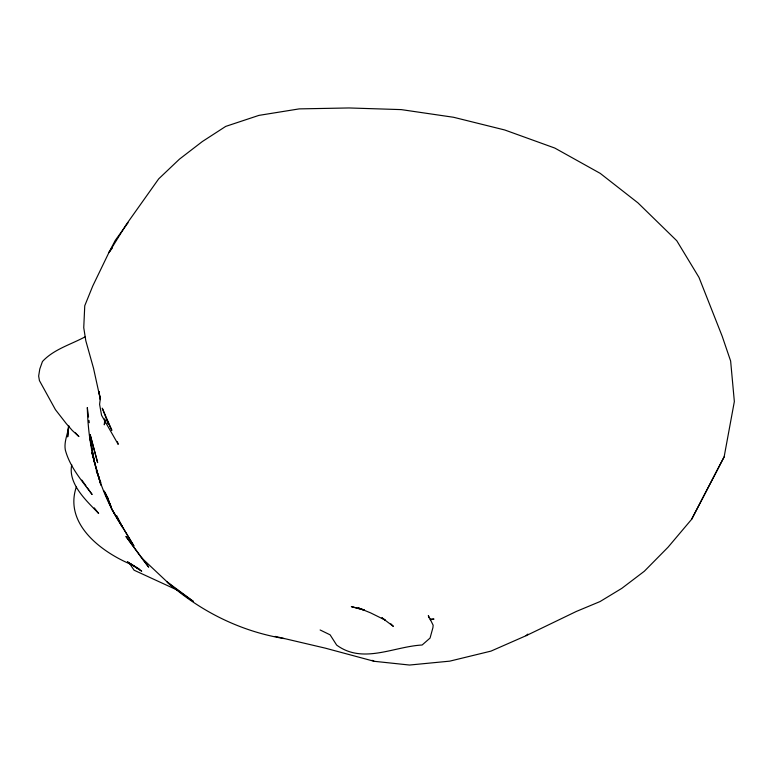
<?xml version="1.0" encoding="UTF-8"?>
<svg xmlns="http://www.w3.org/2000/svg" width="773" height="773" viewBox="0 0 773 773"><rect width="100%" height="100%" fill="white"/><g stroke="black" fill="none" stroke-linecap="round" stroke-linejoin="round"><path stroke-width="1.16" d="M104.568 418.908L104.568 422.348L104.742 420.328M68.797 425.904L67.657 436.909L68.517 425.875M68.768 426.039C67.86 434.059 63.879 441.489 65.299 449.886C69.85 467.018 81.735 480.593 92.122 494.488L87.33 487.773M104.693 420.551L104.287 424.802L104.732 422.889M71.744 464.786C67.782 484.062 86.721 500.972 98.644 513.456L94.258 507.861M275.265 636.411L325.346 648.16L374.142 661.292L409.526 665.041L449.76 661.147L490.971 651.117L526.065 635.706L576.32 611.453L600.032 601.568L621.811 588.35L644.353 571.228L668.065 547.197L691.613 519.321L724.137 456.862L734.35 401.525L730.63 361.01L722.156 336.149L698.995 277.43L676.79 240.761L637.957 202.874L600.244 173.384L554.792 148.058L504.769 129.99L453.558 117.274L401.284 109.611L349.038 107.959L299.219 108.887L258.936 115.38L225.726 126.395L202.352 141.536L179.462 159.141L158.687 178.863L126.067 224.827L108.877 252.616L92.76 286L84.759 305.731L83.745 327.684L85.803 340.729L93.514 368.228L100.403 399.612L98.934 391.486L100.21 399.351L99.601 404.366L101.563 415.275L118.192 444.369L117.448 441.721M76.343 486.913C63.821 523.727 100.992 551.729 130.772 564.29M691.613 519.321L724.137 456.862M112.481 247.804L108.877 252.616L115.283 240.364L128.067 222.721M526.065 635.706L527.853 634.102M84.953 336.922C70.672 344.603 53.627 349.348 42.457 361.513L39.79 368.992L38.65 376.045L39.433 380.606L55.434 409.671L66.275 423.604L72.304 430.493L78.914 436.552L75.493 432.87M430.117 619.714L434.011 619.086L430.387 619.105M284.155 638.585C240.567 631.348 200.226 611.366 167.258 581.992L171.046 585.586L193.202 601.394M364.412 609.926L351.338 606.612L363.832 610.023L358.218 607.839L370.547 612.854L385.196 620.091L382.017 617.84M372.026 660.316L374.142 661.292M320.128 629.976L330.11 634.836L336.651 645.078C362.866 664.432 393.573 646.528 422.126 645.011L430.059 638.063L432.919 627.666L433.151 625.231L428.358 615.55L428.754 617.704M178.544 590.678L134.096 570.203L129.449 563.391M130.782 564.019L141.72 571.15L127.41 561.826L139.13 568.947M173.113 586.726L171.046 585.586L141.507 557.768L125.941 536.452L148.677 567.14L141.507 557.768M167.258 581.992L193.211 601.259M382.162 617.975L393.36 626.372L390.858 623.821M81.851 480.101L85.967 485.859M107.437 497.136L111.863 509.262L133.855 545.893L111.863 509.262L104.2 491.203L108.085 498.691M116.752 515.784L122.714 527.544C99.012 491.937 88.267 449.944 87.32 407.535L88.528 417.024M104.21 491.203L110.761 505.996L105.804 493.879M99.485 478.458L96.325 470.757L100.857 482.603M88.972 420.444L89.262 422.686M104.877 419.623L105.234 422.841L105.109 420.454M111.795 430.175L102.258 408.163L108.558 424.348L106.577 419.314L111.795 430.175M100.857 484.922L91.958 452.843L100.857 484.922M97.611 462.563L90.199 434.784L97.611 462.563M94.837 464.051L89.523 435.634L94.837 464.051"/></g></svg>
